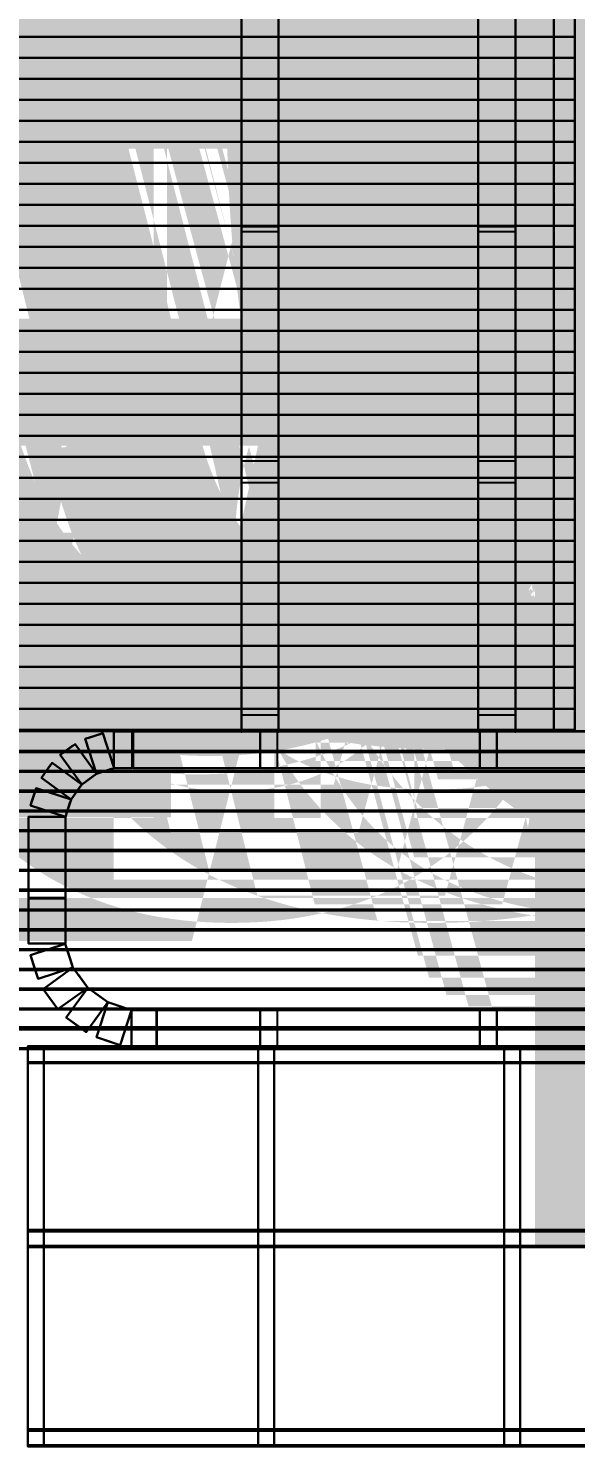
# Model space of a CAD drawing. Header units: inches. Extents: x 121 to 1265, y -33 to 627.
# Drawn here: x 501.2 to 553.4, y -32.8 to 102.3 of the extents above; entities that cross this region are included whole.
import ezdxf

# ---------------------------------------------------------------- set-up
doc = ezdxf.new("R2010")
doc.units = ezdxf.units.IN
doc.header["$MEASUREMENT"] = 0
for name, color, linetype in [('n5', 9, 'CONTINUOUS'), ('R1', 4, 'CONTINUOUS'), ('RT1', 7, 'CONTINUOUS'), ('W1', 5, 'CONTINUOUS')]:
    doc.layers.add(name, color=color, linetype=linetype)

msp = doc.modelspace()

# ---------------------------------------------------------------- linework, layer by layer
at = {"layer": 'n5'}
for points in [[(551.28, 35.48, -6), (551.28, 505.18, -6), (553.28, 505.18, -6), (553.28, 35.48, -6)], [(551.28, 505.18), (551.28, 35.48), (553.28, 35.48), (553.28, 505.18)], [(553.28, 35.48, -6), (553.28, 505.18, -6), (553.28, 505.18), (553.28, 35.48)], [(553.28, 101.44, -6), (407.35, 101.44, -6), (407.35, 103.44, -6), (553.28, 103.44, -6)], [(407.35, 101.44), (553.28, 101.44), (553.28, 103.44), (407.35, 103.44)], [(553.28, 101.44, -6), (407.35, 101.44, -6), (407.35, 101.44), (553.28, 101.44)], [(553.28, 99.44, -6), (407.35, 99.44, -6), (407.35, 101.44, -6), (553.28, 101.44, -6)], [(407.35, 99.44), (553.28, 99.44), (553.28, 101.44), (407.35, 101.44)], [(553.28, 99.44, -6), (407.35, 99.44, -6), (407.35, 99.44), (553.28, 99.44)], [(553.28, 97.44, -6), (407.35, 97.44, -6), (407.35, 99.44, -6), (553.28, 99.44, -6)], [(407.35, 97.44), (553.28, 97.44), (553.28, 99.44), (407.35, 99.44)], [(553.28, 97.44, -6), (407.35, 97.44, -6), (407.35, 97.44), (553.28, 97.44)], [(553.28, 95.44, -6), (407.35, 95.44, -6), (407.35, 97.44, -6), (553.28, 97.44, -6)], [(407.35, 95.44), (553.28, 95.44), (553.28, 97.44), (407.35, 97.44)], [(553.28, 95.45, -6), (407.35, 95.45, -6), (407.35, 95.45), (553.28, 95.45)], [(553.28, 93.45, -6), (407.35, 93.45, -6), (407.35, 95.45, -6), (553.28, 95.45, -6)], [(407.35, 93.45), (553.28, 93.45), (553.28, 95.45), (407.35, 95.45)], [(553.28, 93.45, -6), (407.35, 93.45, -6), (407.35, 93.45), (553.28, 93.45)], [(553.28, 91.45, -6), (407.35, 91.45, -6), (407.35, 93.45, -6), (553.28, 93.45, -6)], [(407.35, 91.45), (553.28, 91.45), (553.28, 93.45), (407.35, 93.45)], [(553.28, 91.45, -6), (407.35, 91.45, -6), (407.35, 91.45), (553.28, 91.45)], [(553.28, 89.45, -6), (407.35, 89.45, -6), (407.35, 91.45, -6), (553.28, 91.45, -6)], [(407.35, 89.45), (553.28, 89.45), (553.28, 91.45), (407.35, 91.45)], [(553.28, 89.45, -6), (407.35, 89.45, -6), (407.35, 89.45), (553.28, 89.45)], [(553.28, 87.45, -6), (407.35, 87.45, -6), (407.35, 89.45, -6), (553.28, 89.45, -6)], [(407.35, 87.45), (553.28, 87.45), (553.28, 89.45), (407.35, 89.45)], [(553.28, 87.45, -6), (407.35, 87.45, -6), (407.35, 87.45), (553.28, 87.45)], [(553.28, 85.45, -6), (407.35, 85.45, -6), (407.35, 87.45, -6), (553.28, 87.45, -6)], [(407.35, 85.45), (553.28, 85.45), (553.28, 87.45), (407.35, 87.45)], [(553.28, 85.45, -6), (407.35, 85.45, -6), (407.35, 85.45), (553.28, 85.45)], [(553.28, 83.45, -6), (407.35, 83.45, -6), (407.35, 85.45, -6), (553.28, 85.45, -6)], [(407.35, 83.45), (553.28, 83.45), (553.28, 85.45), (407.35, 85.45)], [(553.28, 83.45, -6), (407.35, 83.45, -6), (407.35, 83.45), (553.28, 83.45)], [(553.28, 81.45, -6), (407.35, 81.45, -6), (407.35, 83.45, -6), (553.28, 83.45, -6)], [(407.35, 81.45), (553.28, 81.45), (553.28, 83.45), (407.35, 83.45)], [(553.28, 81.46, -6), (407.35, 81.45, -6), (407.35, 81.45), (553.28, 81.46)], [(553.28, 79.46, -6), (407.35, 79.45, -6), (407.35, 81.45, -6), (553.28, 81.46, -6)], [(407.35, 79.45), (553.28, 79.46), (553.28, 81.46), (407.35, 81.45)], [(553.28, 79.46, -6), (407.35, 79.46, -6), (407.35, 79.46), (553.28, 79.46)], [(553.28, 77.46, -6), (407.35, 77.46, -6), (407.35, 79.46, -6), (553.28, 79.46, -6)], [(407.35, 77.46), (553.28, 77.46), (553.28, 79.46), (407.35, 79.46)], [(553.28, 77.46, -6), (407.35, 77.46, -6), (407.35, 77.46), (553.28, 77.46)], [(553.28, 75.46, -6), (407.35, 75.46, -6), (407.35, 77.46, -6), (553.28, 77.46, -6)], [(407.35, 75.46), (553.28, 75.46), (553.28, 77.46), (407.35, 77.46)], [(553.28, 75.46, -6), (407.35, 75.46, -6), (407.35, 75.46), (553.28, 75.46)], [(553.28, 73.46, -6), (407.35, 73.46, -6), (407.35, 75.46, -6), (553.28, 75.46, -6)], [(407.35, 73.46), (553.28, 73.46), (553.28, 75.46), (407.35, 75.46)], [(553.28, 73.46, -6), (407.35, 73.46, -6), (407.35, 73.46), (553.28, 73.46)], [(553.28, 71.46, -6), (407.35, 71.46, -6), (407.35, 73.46, -6), (553.28, 73.46, -6)], [(407.35, 71.46), (553.28, 71.46), (553.28, 73.46), (407.35, 73.46)], [(553.28, 71.46, -6), (407.35, 71.46, -6), (407.35, 71.46), (553.28, 71.46)], [(553.28, 69.46, -6), (407.35, 69.46, -6), (407.35, 71.46, -6), (553.28, 71.46, -6)], [(407.35, 69.46), (553.28, 69.46), (553.28, 71.46), (407.35, 71.46)], [(553.28, 69.46, -6), (407.35, 69.46, -6), (407.35, 69.46), (553.28, 69.46)], [(553.28, 67.46, -6), (407.35, 67.46, -6), (407.35, 69.46, -6), (553.28, 69.46, -6)], [(407.35, 67.46), (553.28, 67.46), (553.28, 69.46), (407.35, 69.46)], [(553.28, 67.46, -6), (407.35, 67.46, -6), (407.35, 67.46), (553.28, 67.46)], [(553.28, 65.46, -6), (407.35, 65.46, -6), (407.35, 67.46, -6), (553.28, 67.46, -6)], [(407.35, 65.46), (553.28, 65.46), (553.28, 67.46), (407.35, 67.46)], [(553.28, 65.47, -6), (407.35, 65.46, -6), (407.35, 65.46), (553.28, 65.47)], [(553.28, 63.47, -6), (407.35, 63.46, -6), (407.35, 65.46, -6), (553.28, 65.47, -6)], [(407.35, 63.46), (553.28, 63.47), (553.28, 65.47), (407.35, 65.46)], [(553.28, 63.47, -6), (407.35, 63.47, -6), (407.35, 63.47), (553.28, 63.47)], [(553.28, 61.47, -6), (407.35, 61.47, -6), (407.35, 63.47, -6), (553.28, 63.47, -6)], [(407.35, 61.47), (553.28, 61.47), (553.28, 63.47), (407.35, 63.47)], [(553.28, 61.47, -6), (407.35, 61.47, -6), (407.35, 61.47), (553.28, 61.47)], [(553.28, 59.47, -6), (407.35, 59.47, -6), (407.35, 61.47, -6), (553.28, 61.47, -6)], [(407.35, 59.47), (553.28, 59.47), (553.28, 61.47), (407.35, 61.47)], [(553.28, 59.47, -6), (407.35, 59.47, -6), (407.35, 59.47), (553.28, 59.47)], [(553.28, 57.47, -6), (407.35, 57.47, -6), (407.35, 59.47, -6), (553.28, 59.47, -6)], [(407.35, 57.47), (553.28, 57.47), (553.28, 59.47), (407.35, 59.47)], [(553.28, 57.47, -6), (407.35, 57.47, -6), (407.35, 57.47), (553.28, 57.47)], [(553.28, 55.47, -6), (407.35, 55.47, -6), (407.35, 57.47, -6), (553.28, 57.47, -6)], [(407.35, 55.47), (553.28, 55.47), (553.28, 57.47), (407.35, 57.47)], [(553.28, 55.47, -6), (407.35, 55.47, -6), (407.35, 55.47), (553.28, 55.47)], [(553.28, 53.47, -6), (407.35, 53.47, -6), (407.35, 55.47, -6), (553.28, 55.47, -6)], [(407.35, 53.47), (553.28, 53.47), (553.28, 55.47), (407.35, 55.47)], [(553.28, 53.47, -6), (407.35, 53.47, -6), (407.35, 53.47), (553.28, 53.47)], [(553.28, 51.47, -6), (407.35, 51.47, -6), (407.35, 53.47, -6), (553.28, 53.47, -6)], [(407.35, 51.47), (553.28, 51.47), (553.28, 53.47), (407.35, 53.47)], [(553.28, 51.47, -6), (407.35, 51.47, -6), (407.35, 51.47), (553.28, 51.47)], [(553.28, 49.47, -6), (407.35, 49.47, -6), (407.35, 51.47, -6), (553.28, 51.47, -6)], [(407.35, 49.47), (553.28, 49.47), (553.28, 51.47), (407.35, 51.47)], [(553.28, 49.48, -6), (407.35, 49.48, -6), (407.35, 49.48), (553.28, 49.48)], [(553.28, 47.48, -6), (407.35, 47.48, -6), (407.35, 49.48, -6), (553.28, 49.48, -6)], [(407.35, 47.48), (553.28, 47.48), (553.28, 49.48), (407.35, 49.48)], [(553.28, 47.48, -6), (407.35, 47.48, -6), (407.35, 47.48), (553.28, 47.48)], [(553.28, 45.48, -6), (407.35, 45.48, -6), (407.35, 47.48, -6), (553.28, 47.48, -6)], [(407.35, 45.48), (553.28, 45.48), (553.28, 47.48), (407.35, 47.48)], [(553.28, 45.48, -6), (407.35, 45.48, -6), (407.35, 45.48), (553.28, 45.48)], [(553.28, 43.48, -6), (407.35, 43.48, -6), (407.35, 45.48, -6), (553.28, 45.48, -6)], [(407.35, 43.48), (553.28, 43.48), (553.28, 45.48), (407.35, 45.48)], [(553.28, 43.48, -6), (407.35, 43.48, -6), (407.35, 43.48), (553.28, 43.48)], [(553.28, 41.48, -6), (407.35, 41.48, -6), (407.35, 43.48, -6), (553.28, 43.48, -6)], [(407.35, 41.48), (553.28, 41.48), (553.28, 43.48), (407.35, 43.48)], [(553.28, 41.48, -6), (407.35, 41.48, -6), (407.35, 41.48), (553.28, 41.48)], [(553.28, 39.48, -6), (407.35, 39.48, -6), (407.35, 41.48, -6), (553.28, 41.48, -6)], [(407.35, 39.48), (553.28, 39.48), (553.28, 41.48), (407.35, 41.48)], [(553.28, 39.48, -6), (407.35, 39.48, -6), (407.35, 39.48), (553.28, 39.48)], [(553.28, 37.48, -6), (407.35, 37.48, -6), (407.35, 39.48, -6), (553.28, 39.48, -6)], [(407.35, 37.48), (553.28, 37.48), (553.28, 39.48), (407.35, 39.48)], [(407.35, 37.48, -6), (553.28, 37.48, -6), (553.28, 35.48, -6), (407.35, 35.48, -6)], [(553.28, 37.48), (407.35, 37.48), (407.35, 35.48), (553.28, 35.48)], [(553.28, 37.48, -6), (407.35, 37.48, -6), (407.35, 37.48), (553.28, 37.48)], [(553.28, 35.48, -6), (407.35, 35.48, -6), (407.35, 37.48, -6), (553.28, 37.48, -6)], [(407.35, 35.48), (553.28, 35.48), (553.28, 37.48), (407.35, 37.48)], [(407.35, 35.48, -6), (553.28, 35.48, -6), (553.28, 35.48), (407.35, 35.48)], [(627.2, 35.36, -6), (407.35, 35.36, -6), (407.35, 35.36), (627.2, 35.36)], [(627.2, 33.36, -6), (407.35, 33.36, -6), (407.35, 35.36, -6), (627.2, 35.36, -6)], [(407.35, 33.36), (627.2, 33.36), (627.2, 35.36), (407.35, 35.36)], [(627.2, 33.47, -6), (407.35, 33.47, -6), (407.35, 33.47), (627.2, 33.47)], [(627.2, 31.47, -6), (407.35, 31.47, -6), (407.35, 33.47, -6), (627.2, 33.47, -6)], [(407.35, 31.47), (627.2, 31.47), (627.2, 33.47), (407.35, 33.47)], [(627.2, 31.59, -6), (407.35, 31.59, -6), (407.35, 31.59), (627.2, 31.59)], [(627.2, 29.59, -6), (407.35, 29.59, -6), (407.35, 31.59, -6), (627.2, 31.59, -6)], [(407.35, 29.59), (627.2, 29.59), (627.2, 31.59), (407.35, 31.59)], [(627.2, 29.7, -6), (407.35, 29.7, -6), (407.35, 29.7), (627.2, 29.7)], [(627.2, 27.7, -6), (407.35, 27.7, -6), (407.35, 29.7, -6), (627.2, 29.7, -6)], [(407.35, 27.7), (627.2, 27.7), (627.2, 29.7), (407.35, 29.7)], [(627.2, 27.82, -6), (407.35, 27.81, -6), (407.35, 27.81), (627.2, 27.82)], [(627.2, 25.82, -6), (407.35, 25.81, -6), (407.35, 27.81, -6), (627.2, 27.82, -6)], [(407.35, 25.81), (627.2, 25.82), (627.2, 27.82), (407.35, 27.81)], [(627.2, 25.93, -6), (407.35, 25.93, -6), (407.35, 25.93), (627.2, 25.93)], [(627.2, 23.93, -6), (407.35, 23.93, -6), (407.35, 25.93, -6), (627.2, 25.93, -6)], [(407.35, 23.93), (627.2, 23.93), (627.2, 25.93), (407.35, 25.93)], [(627.2, 24.04, -6), (407.35, 24.04, -6), (407.35, 24.04), (627.2, 24.04)], [(627.2, 22.04, -6), (407.35, 22.04, -6), (407.35, 24.04, -6), (627.2, 24.04, -6)], [(407.35, 22.04), (627.2, 22.04), (627.2, 24.04), (407.35, 24.04)], [(627.2, 22.16, -6), (407.35, 22.16, -6), (407.35, 22.16), (627.2, 22.16)], [(627.2, 20.16, -6), (407.35, 20.16, -6), (407.35, 22.16, -6), (627.2, 22.16, -6)], [(407.35, 20.16), (627.2, 20.16), (627.2, 22.16), (407.35, 22.16)], [(627.2, 20.27, -6), (407.35, 20.27, -6), (407.35, 20.27), (627.2, 20.27)], [(627.2, 18.27, -6), (407.35, 18.27, -6), (407.35, 20.27, -6), (627.2, 20.27, -6)], [(407.35, 18.27), (627.2, 18.27), (627.2, 20.27), (407.35, 20.27)], [(627.2, 18.38, -6), (407.35, 18.38, -6), (407.35, 18.38), (627.2, 18.38)], [(627.2, 16.38, -6), (407.35, 16.38, -6), (407.35, 18.38, -6), (627.2, 18.38, -6)], [(407.35, 16.38), (627.2, 16.38), (627.2, 18.38), (407.35, 18.38)], [(627.2, 16.5, -6), (407.35, 16.5, -6), (407.35, 16.5), (627.2, 16.5)], [(627.2, 14.5, -6), (407.35, 14.5, -6), (407.35, 16.5, -6), (627.2, 16.5, -6)], [(407.35, 14.5), (627.2, 14.5), (627.2, 16.5), (407.35, 16.5)], [(627.2, 14.61, -6), (407.35, 14.61, -6), (407.35, 14.61), (627.2, 14.61)], [(627.2, 12.61, -6), (407.35, 12.61, -6), (407.35, 14.61, -6), (627.2, 14.61, -6)], [(407.35, 12.61), (627.2, 12.61), (627.2, 14.61), (407.35, 14.61)], [(627.2, 12.73, -6), (407.35, 12.73, -6), (407.35, 12.73), (627.2, 12.73)], [(627.2, 10.73, -6), (407.35, 10.73, -6), (407.35, 12.73, -6), (627.2, 12.73, -6)], [(407.35, 10.73), (627.2, 10.73), (627.2, 12.73), (407.35, 12.73)], [(627.2, 10.84, -6), (407.35, 10.84, -6), (407.35, 10.84), (627.2, 10.84)], [(627.2, 8.84, -6), (407.35, 8.84, -6), (407.35, 10.84, -6), (627.2, 10.84, -6)], [(407.35, 8.84), (627.2, 8.84), (627.2, 10.84), (407.35, 10.84)], [(627.2, 8.95, -6), (407.35, 8.95, -6), (407.35, 8.95), (627.2, 8.95)], [(627.2, 6.95, -6), (407.35, 6.95, -6), (407.35, 8.95, -6), (627.2, 8.95, -6)], [(407.35, 6.95), (627.2, 6.95), (627.2, 8.95), (407.35, 8.95)], [(407.35, 7.18, -6), (627.2, 7.18, -6), (627.2, 5.18, -6), (407.35, 5.18, -6)], [(627.2, 7.18), (407.35, 7.18), (407.35, 5.18), (627.2, 5.18)], [(627.2, 7.07, -6), (407.35, 7.07, -6), (407.35, 7.07), (627.2, 7.07)], [(627.2, 5.07, -6), (407.35, 5.07, -6), (407.35, 7.07, -6), (627.2, 7.07, -6)], [(407.35, 5.07), (627.2, 5.07), (627.2, 7.07), (407.35, 7.07)], [(407.35, 5.18, -6), (627.2, 5.18, -6), (627.2, 5.18), (407.35, 5.18)]]:
    msp.add_3dface(points, dxfattribs=at)
at = {"layer": 'R1'}
for points in [[(571.51, 5.21, 164.88), (501.2, 5.21, 164.88), (501.2, 5.36, 168.43), (571.51, 5.36, 168.43)], [(501.2, 3.86, 168.5), (571.51, 3.86, 168.5), (571.51, 5.36, 168.43), (501.2, 5.36, 168.43)], [(502.7, -32.61, 170.02), (502.7, 5.36, 168.43), (501.2, 5.36, 168.43), (501.2, -32.61, 170.02)], [(571.51, 3.71, 164.94), (501.2, 3.71, 164.94), (501.2, 5.21, 164.88), (571.51, 5.21, 164.88)], [(502.7, 5.21, 164.88), (502.7, -32.76, 166.46), (501.2, -32.76, 166.46), (501.2, 5.21, 164.88)], [(523.14, 5.36, 168.43), (523.14, -32.61, 170.02), (524.64, -32.61, 170.02), (524.64, 5.36, 168.43)], [(523.14, -32.76, 166.46), (523.14, 5.21, 164.88), (524.64, 5.21, 164.88), (524.64, -32.76, 166.46)], [(524.64, -32.76, 166.46), (524.64, 5.21, 164.88), (524.64, 5.36, 168.43), (524.64, -32.61, 170.02)], [(546.57, 5.36, 168.43), (546.57, -32.61, 170.02), (548.07, -32.61, 170.02), (548.07, 5.36, 168.43)], [(546.57, -32.76, 166.46), (546.57, 5.21, 164.88), (548.07, 5.21, 164.88), (548.07, -32.76, 166.46)], [(548.07, -32.76, 166.46), (548.07, 5.21, 164.88), (548.07, 5.36, 168.43), (548.07, -32.61, 170.02)], [(524.64, -12.13, 169.16), (501.2, -12.13, 169.16), (501.2, -13.63, 169.23), (524.64, -13.63, 169.23)], [(548.07, -12.13, 169.16), (524.64, -12.13, 169.16), (524.64, -13.63, 169.23), (548.07, -13.63, 169.23)], [(571.51, -12.13, 169.16), (548.07, -12.13, 169.16), (548.07, -13.63, 169.23), (571.51, -13.62, 169.23)], [(501.2, -12.28, 165.6), (524.64, -12.28, 165.6), (524.64, -13.77, 165.67), (501.2, -13.77, 165.67)], [(524.64, -12.28, 165.6), (548.07, -12.27, 165.6), (548.07, -13.77, 165.67), (524.64, -13.77, 165.67)], [(548.07, -12.27, 165.6), (571.51, -12.27, 165.6), (571.51, -13.77, 165.67), (548.07, -13.77, 165.67)], [(501.2, -13.77, 165.67), (524.64, -13.77, 165.67), (524.64, -13.63, 169.23), (501.2, -13.63, 169.23)], [(524.64, -13.77, 165.67), (548.07, -13.77, 165.67), (548.07, -13.63, 169.23), (524.64, -13.63, 169.23)], [(548.07, -13.77, 165.67), (571.51, -13.77, 165.67), (571.51, -13.62, 169.23), (548.07, -13.63, 169.23)], [(571.51, -31.11, 169.96), (501.2, -31.11, 169.96), (501.2, -32.61, 170.02), (571.51, -32.61, 170.02)], [(501.2, -31.26, 166.4), (571.51, -31.26, 166.4), (571.51, -32.76, 166.46), (501.2, -32.76, 166.46)], [(501.2, -32.76, 166.46), (571.51, -32.76, 166.46), (571.51, -32.61, 170.02), (501.2, -32.61, 170.02)]]:
    msp.add_3dface(points, dxfattribs=at)
at = {"layer": 'RT1'}
for points in [[(521.54, 528.99, 146.57), (521.54, 35.32, 167.17), (525.08, 35.32, 167.17), (525.08, 528.99, 146.57)], [(521.54, 528.99, 146.57), (521.54, 528.93, 145.11), (521.54, 35.26, 165.72), (521.54, 35.32, 167.17)], [(525.08, 528.99, 146.57), (525.08, 35.32, 167.17), (525.08, 35.26, 165.72), (525.08, 528.93, 145.11)], [(544.09, 528.99, 146.57), (544.09, 35.32, 167.17), (547.63, 35.32, 167.17), (547.63, 528.99, 146.57)], [(544.09, 528.99, 146.57), (544.09, 528.93, 145.11), (544.09, 35.26, 165.72), (544.09, 35.32, 167.17)], [(547.63, 528.99, 146.57), (547.63, 35.32, 167.17), (547.63, 35.26, 165.72), (547.63, 528.93, 145.11)], [(521.54, 501.83, 131.66), (521.54, 35.32, 151.13), (521.54, 35.38, 152.59), (521.54, 501.89, 133.12)], [(525.08, 501.83, 131.66), (525.08, 35.32, 151.13), (521.54, 35.32, 151.13), (521.54, 501.83, 131.66)], [(525.08, 501.83, 131.66), (525.08, 501.89, 133.12), (525.08, 35.38, 152.59), (525.08, 35.32, 151.13)], [(544.09, 496.96, 131.87), (544.09, 35.32, 151.13), (544.09, 35.38, 152.59), (544.09, 497.02, 133.32)], [(547.63, 496.96, 131.87), (547.63, 35.32, 151.13), (544.09, 35.32, 151.13), (544.09, 496.96, 131.87)], [(547.63, 496.96, 131.87), (547.63, 497.02, 133.32), (547.63, 35.38, 152.59), (547.63, 35.32, 151.13)], [(521.54, 105.18, 164.26), (521.54, 105.96, 163.03), (521.54, 84.16, 149.11), (521.54, 83.38, 150.33)], [(525.08, 105.18, 164.26), (525.08, 83.38, 150.33), (525.08, 84.16, 149.11), (525.08, 105.96, 163.03)], [(544.09, 105.18, 164.26), (544.09, 105.96, 163.03), (544.09, 84.16, 149.11), (544.09, 83.38, 150.33)], [(547.63, 105.18, 164.26), (547.63, 83.38, 150.33), (547.63, 84.16, 149.11), (547.63, 105.96, 163.03)], [(521.54, 105.18, 164.26), (521.54, 83.38, 150.33), (525.08, 83.38, 150.33), (525.08, 105.18, 164.26)], [(544.09, 105.18, 164.26), (544.09, 83.38, 150.33), (547.63, 83.38, 150.33), (547.63, 105.18, 164.26)], [(521.54, 82.87, 150.38), (521.54, 61.1, 166.1), (525.08, 61.1, 166.1), (525.08, 82.87, 150.38)], [(521.54, 82.87, 150.38), (521.54, 82.02, 149.19), (521.54, 60.25, 164.92), (521.54, 61.1, 166.1)], [(525.08, 82.87, 150.38), (525.08, 61.1, 166.1), (525.08, 60.25, 164.92), (525.08, 82.02, 149.19)], [(544.09, 82.87, 150.38), (544.09, 61.1, 166.1), (547.63, 61.1, 166.1), (547.63, 82.87, 150.38)], [(544.09, 82.87, 150.38), (544.09, 82.02, 149.19), (544.09, 60.25, 164.92), (544.09, 61.1, 166.1)], [(547.63, 82.87, 150.38), (547.63, 61.1, 166.1), (547.63, 60.25, 164.92), (547.63, 82.02, 149.19)], [(521.54, 58.99, 166.19), (521.54, 59.77, 164.95), (521.54, 37.67, 151.04), (521.54, 36.89, 152.27)], [(525.08, 58.99, 166.19), (525.08, 36.89, 152.27), (525.08, 37.67, 151.04), (525.08, 59.77, 164.95)], [(544.09, 58.99, 166.19), (544.09, 59.77, 164.95), (544.09, 37.67, 151.04), (544.09, 36.89, 152.27)], [(547.63, 58.99, 166.19), (547.63, 36.89, 152.27), (547.63, 37.67, 151.04), (547.63, 59.77, 164.95)], [(521.54, 58.99, 166.19), (521.54, 36.89, 152.27), (525.08, 36.89, 152.27), (525.08, 58.99, 166.19)], [(544.09, 58.99, 166.19), (544.09, 36.89, 152.27), (547.63, 36.89, 152.27), (547.63, 58.99, 166.19)], [(521.54, 35.32, 151.13), (521.54, 35.32, 167.11), (521.54, 36.78, 167.11), (521.54, 36.78, 151.13)], [(525.08, 35.32, 151.13), (525.08, 36.78, 151.13), (525.08, 36.78, 167.11), (525.08, 35.32, 167.11)], [(544.09, 35.32, 151.13), (544.09, 35.32, 167.11), (544.09, 36.78, 167.11), (544.09, 36.78, 151.13)], [(547.63, 35.32, 151.13), (547.63, 36.78, 151.13), (547.63, 36.78, 167.11), (547.63, 35.32, 167.11)], [(525.08, 35.32, 151.13), (525.08, 35.32, 167.11), (521.54, 35.32, 167.11), (521.54, 35.32, 151.13)], [(547.63, 35.32, 151.13), (547.63, 35.32, 167.11), (544.09, 35.32, 167.11), (544.09, 35.32, 151.13)]]:
    msp.add_3dface(points, dxfattribs=at)
at = {"layer": 'W1'}
for points in [[(506.89, 34.69), (506.89, 34.69, 192), (508.32, 35.16, 192), (508.32, 35.16)], [(509.4, 31.83, 192), (509.4, 31.83), (508.32, 35.16), (508.32, 35.16, 192)], [(509.39, 31.83), (509.39, 31.83, 192), (509.39, 35.33, 192), (509.39, 35.33)], [(510.89, 35.33, 192), (510.89, 35.33), (509.39, 35.33), (509.39, 35.33, 192)], [(509.64, 35.33), (509.64, 35.33, 192), (511.14, 35.33, 192), (511.14, 35.33)], [(511.14, 31.83, 192), (511.14, 31.83), (511.14, 35.33), (511.14, 35.33, 192)], [(511.21, 35.33), (561.4, 35.33), (561.4, 31.83), (511.21, 31.83)], [(511.21, 35.33, 1.5), (561.4, 35.33, 1.5), (561.4, 35.33), (511.21, 35.33)], [(561.4, 35.33, 192), (511.21, 35.33, 192), (511.21, 31.83, 192), (561.4, 31.83, 192)], [(561.4, 35.33, 190.5), (511.21, 35.33, 190.5), (511.21, 35.33, 192), (561.4, 35.33, 192)], [(511.21, 35.33, 192), (511.21, 35.33), (511.21, 31.83), (511.21, 31.83, 192)], [(512.71, 35.33, 192), (512.71, 35.33), (511.21, 35.33), (511.21, 35.33, 192)], [(523.31, 35.33, 48), (511.21, 35.33, 48), (511.21, 31.83, 48), (523.31, 31.83, 48)], [(523.31, 35.33, 46.5), (511.21, 35.33, 46.5), (511.21, 35.33, 48), (523.31, 35.33, 48)], [(523.31, 35.33, 96), (511.21, 35.33, 96), (511.21, 31.83, 96), (523.31, 31.83, 96)], [(523.31, 35.33, 94.5), (511.21, 35.33, 94.5), (511.21, 35.33, 96), (523.31, 35.33, 96)], [(523.31, 35.33, 144), (511.21, 35.33, 144), (511.21, 31.83, 144), (523.31, 31.83, 144)], [(523.31, 35.33, 142.5), (511.21, 35.33, 142.5), (511.21, 35.33, 144), (523.31, 35.33, 144)], [(523.31, 35.33, 192), (523.31, 35.33), (523.31, 31.83), (523.31, 31.83, 192)], [(524.81, 35.33, 192), (524.81, 35.33), (523.31, 35.33), (523.31, 35.33, 192)], [(545.86, 35.33, 48), (523.31, 35.33, 48), (523.31, 31.83, 48), (545.86, 31.83, 48)], [(545.86, 35.33, 46.5), (523.31, 35.33, 46.5), (523.31, 35.33, 48), (545.86, 35.33, 48)], [(545.86, 35.33, 96), (523.31, 35.33, 96), (523.31, 31.83, 96), (545.86, 31.83, 96)], [(545.86, 35.33, 94.5), (523.31, 35.33, 94.5), (523.31, 35.33, 96), (545.86, 35.33, 96)], [(523.31, 35.33, 96.06), (545.86, 35.33, 96.06), (545.86, 31.83, 96.06), (523.31, 31.83, 96.06)], [(523.31, 35.33, 97.56), (545.86, 35.33, 97.56), (545.86, 35.33, 96.06), (523.31, 35.33, 96.06)], [(545.86, 35.33, 144), (523.31, 35.33, 144), (523.31, 31.83, 144), (545.86, 31.83, 144)], [(545.86, 35.33, 142.5), (523.31, 35.33, 142.5), (523.31, 35.33, 144), (545.86, 35.33, 144)], [(544.24, 35.33, 192), (523.31, 35.33, 144.6), (523.31, 31.83, 144.6), (544.24, 31.83, 192)], [(545.61, 35.33, 191.39), (524.68, 35.33, 143.99), (523.31, 35.33, 144.6), (544.24, 35.33, 192)], [(544.24, 35.33, 96), (523.31, 35.33, 48.6), (523.31, 31.83, 48.6), (544.24, 31.83, 96)], [(545.61, 35.33, 95.39), (524.68, 35.33, 47.99), (523.31, 35.33, 48.6), (544.24, 35.33, 96)], [(524.97, 35.33, 144), (544.24, 35.33, 96.06), (544.24, 31.83, 96.06), (524.97, 31.83, 144)], [(526.36, 35.33, 144.56), (545.63, 35.33, 96.62), (544.24, 35.33, 96.06), (524.97, 35.33, 144)], [(524.97, 35.33, 48), (544.24, 35.33), (544.24, 31.83), (524.97, 31.83, 48)], [(526.36, 35.33, 48.56), (545.63, 35.33, 0.56), (544.24, 35.33), (524.97, 35.33, 48)], [(545.86, 35.33, 192), (545.86, 35.33), (545.86, 31.83), (545.86, 31.83, 192)], [(547.36, 35.33, 192), (547.36, 35.33), (545.86, 35.33), (545.86, 35.33, 192)], [(559.57, 35.33, 48), (545.86, 35.33, 48), (545.86, 31.83, 48), (559.57, 31.83, 48)], [(559.57, 35.33, 46.5), (545.86, 35.33, 46.5), (545.86, 35.33, 48), (559.57, 35.33, 48)], [(559.57, 35.33, 96), (545.86, 35.33, 96), (545.86, 31.83, 96), (559.57, 31.83, 96)], [(559.57, 35.33, 94.5), (545.86, 35.33, 94.5), (545.86, 35.33, 96), (559.57, 35.33, 96)], [(559.57, 35.33, 144), (545.86, 35.33, 144), (545.86, 31.83, 144), (559.57, 31.83, 144)], [(559.57, 35.33, 142.5), (545.86, 35.33, 142.5), (545.86, 35.33, 144), (559.57, 35.33, 144)], [(505.49, 33.98, 192), (505.49, 33.98), (504.28, 33.1), (504.28, 33.1, 192)], [(504.47, 33.24), (504.47, 33.24, 192), (505.69, 34.12, 192), (505.69, 34.12)], [(507.74, 31.29, 192), (507.74, 31.29), (505.69, 34.12), (505.69, 34.12, 192)], [(508.09, 35.08, 192), (508.09, 35.08), (506.66, 34.62), (506.66, 34.62, 192)], [(507.74, 31.29), (507.74, 31.29, 192), (506.66, 34.62, 192), (506.66, 34.62)], [(506.33, 30.27), (506.33, 30.27, 192), (504.28, 33.1, 192), (504.28, 33.1)], [(503.36, 32.13, 192), (503.36, 32.13), (502.48, 30.91), (502.48, 30.91, 192)], [(502.62, 31.11), (502.62, 31.11, 192), (503.5, 32.32, 192), (503.5, 32.32)], [(506.33, 30.27, 192), (506.33, 30.27), (503.5, 32.32), (503.5, 32.32, 192)], [(507.55, 31.15), (507.55, 31.15, 192), (506.33, 30.27, 192), (506.33, 30.27)], [(506.53, 30.41, 192), (506.53, 30.41), (507.74, 31.29), (507.74, 31.29, 192)], [(509.17, 31.75), (509.17, 31.75, 192), (507.74, 31.29, 192), (507.74, 31.29)], [(507.97, 31.37, 192), (507.97, 31.37), (509.4, 31.83), (509.4, 31.83, 192)], [(510.89, 31.83), (510.89, 31.83, 192), (509.39, 31.83, 192), (509.39, 31.83)], [(509.64, 31.83, 192), (509.64, 31.83), (511.14, 31.83), (511.14, 31.83, 192)], [(561.4, 31.83, 1.5), (511.21, 31.83, 1.5), (511.21, 31.83), (561.4, 31.83)], [(511.21, 31.83, 190.5), (561.4, 31.83, 190.5), (561.4, 31.83, 192), (511.21, 31.83, 192)], [(512.71, 31.83), (512.71, 31.83, 192), (511.21, 31.83, 192), (511.21, 31.83)], [(511.21, 31.83, 46.5), (523.31, 31.83, 46.5), (523.31, 31.83, 48), (511.21, 31.83, 48)], [(511.21, 31.83, 94.5), (523.31, 31.83, 94.5), (523.31, 31.83, 96), (511.21, 31.83, 96)], [(511.21, 31.83, 142.5), (523.31, 31.83, 142.5), (523.31, 31.83, 144), (511.21, 31.83, 144)], [(524.81, 31.83), (524.81, 31.83, 192), (523.31, 31.83, 192), (523.31, 31.83)], [(523.31, 31.83, 46.5), (545.86, 31.83, 46.5), (545.86, 31.83, 48), (523.31, 31.83, 48)], [(523.31, 31.83, 94.5), (545.86, 31.83, 94.5), (545.86, 31.83, 96), (523.31, 31.83, 96)], [(545.86, 31.83, 97.56), (523.31, 31.83, 97.56), (523.31, 31.83, 96.06), (545.86, 31.83, 96.06)], [(523.31, 31.83, 142.5), (545.86, 31.83, 142.5), (545.86, 31.83, 144), (523.31, 31.83, 144)], [(524.68, 31.83, 143.99), (545.61, 31.83, 191.39), (544.24, 31.83, 192), (523.31, 31.83, 144.6)], [(524.68, 31.83, 47.99), (545.61, 31.83, 95.39), (544.24, 31.83, 96), (523.31, 31.83, 48.6)], [(545.63, 31.83, 96.62), (526.36, 31.83, 144.56), (524.97, 31.83, 144), (544.24, 31.83, 96.06)], [(545.63, 31.83, 0.56), (526.36, 31.83, 48.56), (524.97, 31.83, 48), (544.24, 31.83)], [(547.36, 31.83), (547.36, 31.83, 192), (545.86, 31.83, 192), (545.86, 31.83)], [(545.86, 31.83, 46.5), (559.57, 31.83, 46.5), (559.57, 31.83, 48), (545.86, 31.83, 48)], [(545.86, 31.83, 94.5), (559.57, 31.83, 94.5), (559.57, 31.83, 96), (545.86, 31.83, 96)], [(545.86, 31.83, 142.5), (559.57, 31.83, 142.5), (559.57, 31.83, 144), (545.86, 31.83, 144)], [(501.91, 29.71, 192), (501.91, 29.71), (501.44, 28.28), (501.44, 28.28, 192)], [(501.52, 28.51), (501.52, 28.51, 192), (501.98, 29.94, 192), (501.98, 29.94)], [(505.31, 28.86, 192), (505.31, 28.86), (501.98, 29.94), (501.98, 29.94, 192)], [(505.31, 28.86), (505.31, 28.86, 192), (502.48, 30.91, 192), (502.48, 30.91)], [(506.19, 30.07), (506.19, 30.07, 192), (505.31, 28.86, 192), (505.31, 28.86)], [(505.45, 29.05, 192), (505.45, 29.05), (506.33, 30.27), (506.33, 30.27, 192)], [(505.23, 28.63), (505.23, 28.63, 192), (504.77, 27.2, 192), (504.77, 27.2)], [(504.85, 27.43, 192), (504.85, 27.43), (505.31, 28.86), (505.31, 28.86, 192)], [(504.77, 27.2), (504.77, 19.48), (501.27, 19.48), (501.27, 27.2)], [(501.27, 19.48, 1.5), (501.27, 27.2, 1.5), (501.27, 27.2), (501.27, 19.48)], [(504.77, 19.48, 192), (504.77, 27.2, 192), (501.27, 27.2, 192), (501.27, 19.48, 192)], [(501.27, 27.2, 190.5), (501.27, 19.48, 190.5), (501.27, 19.48, 192), (501.27, 27.2, 192)], [(504.77, 27.2, 192), (504.77, 27.2), (501.27, 27.2), (501.27, 27.2, 192)], [(501.27, 25.7), (501.27, 25.7, 192), (501.27, 27.2, 192), (501.27, 27.2)], [(504.77, 19.48, 48), (504.77, 27.2, 48), (501.27, 27.2, 48), (501.27, 19.48, 48)], [(501.27, 27.2, 46.5), (501.27, 19.48, 46.5), (501.27, 19.48, 48), (501.27, 27.2, 48)], [(504.77, 19.48, 96), (504.77, 27.2, 96), (501.27, 27.2, 96), (501.27, 19.48, 96)], [(501.27, 27.2, 94.5), (501.27, 19.48, 94.5), (501.27, 19.48, 96), (501.27, 27.2, 96)], [(504.77, 19.48, 144), (504.77, 27.2, 144), (501.27, 27.2, 144), (501.27, 19.48, 144)], [(501.27, 27.2, 142.5), (501.27, 19.48, 142.5), (501.27, 19.48, 144), (501.27, 27.2, 144)], [(504.77, 27.2), (504.77, 27.2, 192), (501.44, 28.28, 192), (501.44, 28.28)], [(504.77, 27.2, 1.5), (504.77, 19.48, 1.5), (504.77, 19.48), (504.77, 27.2)], [(504.77, 19.48, 190.5), (504.77, 27.2, 190.5), (504.77, 27.2, 192), (504.77, 19.48, 192)], [(504.77, 25.7, 192), (504.77, 25.7), (504.77, 27.2), (504.77, 27.2, 192)], [(504.77, 19.48, 46.5), (504.77, 27.2, 46.5), (504.77, 27.2, 48), (504.77, 19.48, 48)], [(504.77, 19.48, 94.5), (504.77, 27.2, 94.5), (504.77, 27.2, 96), (504.77, 19.48, 96)], [(504.77, 19.48, 142.5), (504.77, 27.2, 142.5), (504.77, 27.2, 144), (504.77, 19.48, 144)], [(501.27, 20.98, 192), (501.27, 20.98), (501.27, 19.48), (501.27, 19.48, 192)], [(504.77, 20.98), (504.77, 20.98, 192), (504.77, 19.48, 192), (504.77, 19.48)], [(504.77, 19.48), (504.77, 19.48, 192), (501.27, 19.48, 192), (501.27, 19.48)], [(501.27, 15.15), (501.27, 19.42), (504.77, 19.42), (504.77, 15.15)], [(501.27, 15.15, 1.5), (501.27, 19.42, 1.5), (501.27, 19.42), (501.27, 15.15)], [(501.27, 19.42), (501.27, 19.42, 192), (504.77, 19.42, 192), (504.77, 19.42)], [(501.27, 17.92), (501.27, 17.92, 192), (501.27, 19.42, 192), (501.27, 19.42)], [(501.27, 19.42, 192), (501.27, 15.15, 192), (504.77, 15.15, 192), (504.77, 19.42, 192)], [(501.27, 19.42, 190.5), (501.27, 15.15, 190.5), (501.27, 15.15, 192), (501.27, 19.42, 192)], [(501.27, 19.42, 48), (501.27, 15.15, 48), (504.77, 15.15, 48), (504.77, 19.42, 48)], [(501.27, 19.42, 46.5), (501.27, 15.15, 46.5), (501.27, 15.15, 48), (501.27, 19.42, 48)], [(501.27, 19.42, 96), (501.27, 15.15, 96), (504.77, 15.15, 96), (504.77, 19.42, 96)], [(501.27, 19.42, 94.5), (501.27, 15.15, 94.5), (501.27, 15.15, 96), (501.27, 19.42, 96)], [(501.27, 19.42, 144), (501.27, 15.15, 144), (504.77, 15.15, 144), (504.77, 19.42, 144)], [(501.27, 19.42, 142.5), (501.27, 15.15, 142.5), (501.27, 15.15, 144), (501.27, 19.42, 144)], [(504.77, 19.42, 1.5), (504.77, 15.15, 1.5), (504.77, 15.15), (504.77, 19.42)], [(504.77, 17.92, 192), (504.77, 17.92), (504.77, 19.42), (504.77, 19.42, 192)], [(504.77, 15.15, 190.5), (504.77, 19.42, 190.5), (504.77, 19.42, 192), (504.77, 15.15, 192)], [(504.77, 15.15, 46.5), (504.77, 19.42, 46.5), (504.77, 19.42, 48), (504.77, 15.15, 48)], [(504.77, 15.15, 94.5), (504.77, 19.42, 94.5), (504.77, 19.42, 96), (504.77, 15.15, 96)], [(504.77, 15.15, 142.5), (504.77, 19.42, 142.5), (504.77, 19.42, 144), (504.77, 15.15, 144)], [(501.27, 16.65, 192), (501.27, 16.65), (501.27, 15.15), (501.27, 15.15, 192)], [(504.77, 16.65), (504.77, 16.65, 192), (504.77, 15.15, 192), (504.77, 15.15)], [(501.27, 15.15, 192), (501.27, 15.15), (504.77, 15.15), (504.77, 15.15, 192)], [(504.76, 15.11), (505.49, 12.86), (502.16, 11.77), (501.43, 14.03)], [(505.49, 12.86, 192), (504.76, 15.11, 192), (501.43, 14.03, 192), (502.16, 11.77, 192)], [(504.76, 15.11, 192), (504.76, 15.11), (501.43, 14.03), (501.43, 14.03, 192)], [(505.49, 12.86, 48), (504.76, 15.11, 48), (501.43, 14.03, 48), (502.16, 11.77, 48)], [(505.49, 12.86, 96), (504.76, 15.11, 96), (501.43, 14.03, 96), (502.16, 11.77, 96)], [(505.49, 12.86, 144), (504.76, 15.11, 144), (501.43, 14.03, 144), (502.16, 11.77, 144)], [(504.76, 15.11, 1.5), (505.49, 12.86, 1.5), (505.49, 12.86), (504.76, 15.11)], [(505.49, 12.86, 190.5), (504.76, 15.11, 190.5), (504.76, 15.11, 192), (505.49, 12.86, 192)], [(505.22, 13.69, 192), (505.22, 13.69), (504.76, 15.11), (504.76, 15.11, 192)], [(505.49, 12.86, 46.5), (504.76, 15.11, 46.5), (504.76, 15.11, 48), (505.49, 12.86, 48)], [(505.49, 12.86, 94.5), (504.76, 15.11, 94.5), (504.76, 15.11, 96), (505.49, 12.86, 96)], [(505.49, 12.86, 142.5), (504.76, 15.11, 142.5), (504.76, 15.11, 144), (505.49, 12.86, 144)], [(502.16, 11.77, 1.5), (501.43, 14.03, 1.5), (501.43, 14.03), (502.16, 11.77)], [(501.43, 14.03, 190.5), (502.16, 11.77, 190.5), (502.16, 11.77, 192), (501.43, 14.03, 192)], [(501.89, 12.61), (501.89, 12.61, 192), (501.43, 14.03, 192), (501.43, 14.03)], [(501.43, 14.03, 46.5), (502.16, 11.77, 46.5), (502.16, 11.77, 48), (501.43, 14.03, 48)], [(501.43, 14.03, 94.5), (502.16, 11.77, 94.5), (502.16, 11.77, 96), (501.43, 14.03, 96)], [(501.43, 14.03, 142.5), (502.16, 11.77, 142.5), (502.16, 11.77, 144), (501.43, 14.03, 144)], [(505.03, 14.28), (505.03, 14.28, 192), (505.49, 12.86, 192), (505.49, 12.86)], [(501.7, 13.2, 192), (501.7, 13.2), (502.16, 11.77), (502.16, 11.77, 192)], [(505.49, 12.86), (505.49, 12.86, 192), (502.16, 11.77, 192), (502.16, 11.77)], [(505.49, 12.86), (506.89, 10.93), (504.06, 8.88), (502.66, 10.8)], [(506.89, 10.93, 192), (505.49, 12.86, 192), (502.66, 10.8, 192), (504.06, 8.88, 192)], [(505.49, 12.86, 192), (505.49, 12.86), (502.66, 10.8), (502.66, 10.8, 192)], [(506.89, 10.93, 48), (505.49, 12.86, 48), (502.66, 10.8, 48), (504.06, 8.88, 48)], [(506.89, 10.93, 96), (505.49, 12.86, 96), (502.66, 10.8, 96), (504.06, 8.88, 96)], [(506.89, 10.93, 144), (505.49, 12.86, 144), (502.66, 10.8, 144), (504.06, 8.88, 144)], [(505.49, 12.86, 1.5), (506.89, 10.93, 1.5), (506.89, 10.93), (505.49, 12.86)], [(506.89, 10.93, 190.5), (505.49, 12.86, 190.5), (505.49, 12.86, 192), (506.89, 10.93, 192)], [(506.37, 11.64, 192), (506.37, 11.64), (505.49, 12.86), (505.49, 12.86, 192)], [(506.89, 10.93, 46.5), (505.49, 12.86, 46.5), (505.49, 12.86, 48), (506.89, 10.93, 48)], [(506.89, 10.93, 94.5), (505.49, 12.86, 94.5), (505.49, 12.86, 96), (506.89, 10.93, 96)], [(506.89, 10.93, 142.5), (505.49, 12.86, 142.5), (505.49, 12.86, 144), (506.89, 10.93, 144)], [(506.89, 10.93), (506.89, 10.93, 192), (504.06, 8.88, 192), (504.06, 8.88)], [(506.89, 10.93), (508.81, 9.54), (506.75, 6.71), (504.83, 8.1)], [(508.81, 9.54, 192), (506.89, 10.93, 192), (504.83, 8.1, 192), (506.75, 6.71, 192)], [(506.89, 10.93, 192), (506.89, 10.93), (504.83, 8.1), (504.83, 8.1, 192)], [(508.81, 9.54, 48), (506.89, 10.93, 48), (504.83, 8.1, 48), (506.75, 6.71, 48)], [(508.81, 9.54, 96), (506.89, 10.93, 96), (504.83, 8.1, 96), (506.75, 6.71, 96)], [(508.81, 9.54, 144), (506.89, 10.93, 144), (504.83, 8.1, 144), (506.75, 6.71, 144)], [(506.01, 12.15), (506.01, 12.15, 192), (506.89, 10.93, 192), (506.89, 10.93)], [(506.89, 10.93, 1.5), (508.81, 9.54, 1.5), (508.81, 9.54), (506.89, 10.93)], [(508.81, 9.54, 190.5), (506.89, 10.93, 190.5), (506.89, 10.93, 192), (508.81, 9.54, 192)], [(508.1, 10.05, 192), (508.1, 10.05), (506.89, 10.93), (506.89, 10.93, 192)], [(508.81, 9.54, 46.5), (506.89, 10.93, 46.5), (506.89, 10.93, 48), (508.81, 9.54, 48)], [(508.81, 9.54, 94.5), (506.89, 10.93, 94.5), (506.89, 10.93, 96), (508.81, 9.54, 96)], [(508.81, 9.54, 142.5), (506.89, 10.93, 142.5), (506.89, 10.93, 144), (508.81, 9.54, 144)], [(504.06, 8.88, 1.5), (502.66, 10.8, 1.5), (502.66, 10.8), (504.06, 8.88)], [(502.66, 10.8, 190.5), (504.06, 8.88, 190.5), (504.06, 8.88, 192), (502.66, 10.8, 192)], [(503.54, 9.58), (503.54, 9.58, 192), (502.66, 10.8, 192), (502.66, 10.8)], [(502.66, 10.8, 46.5), (504.06, 8.88, 46.5), (504.06, 8.88, 48), (502.66, 10.8, 48)], [(502.66, 10.8, 94.5), (504.06, 8.88, 94.5), (504.06, 8.88, 96), (502.66, 10.8, 96)], [(502.66, 10.8, 142.5), (504.06, 8.88, 142.5), (504.06, 8.88, 144), (502.66, 10.8, 144)], [(503.17, 10.09, 192), (503.17, 10.09), (504.06, 8.88), (504.06, 8.88, 192)], [(508.81, 9.54), (508.81, 9.54, 192), (506.75, 6.71, 192), (506.75, 6.71)], [(507.6, 10.42), (507.6, 10.42, 192), (508.81, 9.54, 192), (508.81, 9.54)], [(508.81, 9.54), (511.07, 8.8), (509.99, 5.47), (507.73, 6.21)], [(511.07, 8.8, 192), (508.81, 9.54, 192), (507.73, 6.21, 192), (509.99, 5.47, 192)], [(508.81, 9.54, 192), (508.81, 9.54), (507.73, 6.21), (507.73, 6.21, 192)], [(511.07, 8.8, 48), (508.81, 9.54, 48), (507.73, 6.21, 48), (509.99, 5.47, 48)], [(511.07, 8.8, 96), (508.81, 9.54, 96), (507.73, 6.21, 96), (509.99, 5.47, 96)], [(511.07, 8.8, 144), (508.81, 9.54, 144), (507.73, 6.21, 144), (509.99, 5.47, 144)], [(508.81, 9.54, 1.5), (511.07, 8.8, 1.5), (511.07, 8.8), (508.81, 9.54)], [(511.07, 8.8, 190.5), (508.81, 9.54, 190.5), (508.81, 9.54, 192), (511.07, 8.8, 192)], [(510.24, 9.07, 192), (510.24, 9.07), (508.81, 9.54), (508.81, 9.54, 192)], [(511.07, 8.8, 46.5), (508.81, 9.54, 46.5), (508.81, 9.54, 48), (511.07, 8.8, 48)], [(511.07, 8.8, 94.5), (508.81, 9.54, 94.5), (508.81, 9.54, 96), (511.07, 8.8, 96)], [(511.07, 8.8, 142.5), (508.81, 9.54, 142.5), (508.81, 9.54, 144), (511.07, 8.8, 144)], [(509.64, 9.27), (509.64, 9.27, 192), (511.07, 8.8, 192), (511.07, 8.8)], [(511.07, 8.8), (511.07, 8.8, 192), (509.99, 5.47, 192), (509.99, 5.47)], [(511.07, 8.8), (513.44, 8.8), (513.44, 5.3), (511.07, 5.3)], [(511.07, 8.8, 1.5), (513.44, 8.8, 1.5), (513.44, 8.8), (511.07, 8.8)], [(513.44, 8.8, 192), (511.07, 8.8, 192), (511.07, 5.3, 192), (513.44, 5.3, 192)], [(513.44, 8.8, 190.5), (511.07, 8.8, 190.5), (511.07, 8.8, 192), (513.44, 8.8, 192)], [(511.07, 8.8, 192), (511.07, 8.8), (511.07, 5.3), (511.07, 5.3, 192)], [(512.57, 8.8, 192), (512.57, 8.8), (511.07, 8.8), (511.07, 8.8, 192)], [(513.44, 8.8, 48), (511.07, 8.8, 48), (511.07, 5.3, 48), (513.44, 5.3, 48)], [(513.44, 8.8, 46.5), (511.07, 8.8, 46.5), (511.07, 8.8, 48), (513.44, 8.8, 48)], [(513.44, 8.8, 96), (511.07, 8.8, 96), (511.07, 5.3, 96), (513.44, 5.3, 96)], [(513.44, 8.8, 94.5), (511.07, 8.8, 94.5), (511.07, 8.8, 96), (513.44, 8.8, 96)], [(513.44, 8.8, 144), (511.07, 8.8, 144), (511.07, 5.3, 144), (513.44, 5.3, 144)], [(513.44, 8.8, 142.5), (511.07, 8.8, 142.5), (511.07, 8.8, 144), (513.44, 8.8, 144)], [(511.94, 8.8), (511.94, 8.8, 192), (513.44, 8.8, 192), (513.44, 8.8)], [(513.44, 8.8), (513.44, 8.8, 192), (513.44, 5.3, 192), (513.44, 5.3)], [(513.48, 8.8), (563.17, 8.8), (563.17, 5.3), (513.48, 5.3)], [(513.48, 8.8, 1.5), (563.17, 8.8, 1.5), (563.17, 8.8), (513.48, 8.8)], [(563.17, 8.8, 192), (513.48, 8.8, 192), (513.48, 5.3, 192), (563.17, 5.3, 192)], [(563.17, 8.8, 190.5), (513.48, 8.8, 190.5), (513.48, 8.8, 192), (563.17, 8.8, 192)], [(513.48, 8.8, 192), (513.48, 8.8), (513.48, 5.3), (513.48, 5.3, 192)], [(514.98, 8.8, 192), (514.98, 8.8), (513.48, 8.8), (513.48, 8.8, 192)], [(523.31, 8.8, 48), (513.48, 8.8, 48), (513.48, 5.3, 48), (523.31, 5.3, 48)], [(523.31, 8.8, 46.5), (513.48, 8.8, 46.5), (513.48, 8.8, 48), (523.31, 8.8, 48)], [(523.31, 8.8, 96), (513.48, 8.8, 96), (513.48, 5.3, 96), (523.31, 5.3, 96)], [(523.31, 8.8, 94.5), (513.48, 8.8, 94.5), (513.48, 8.8, 96), (523.31, 8.8, 96)], [(523.31, 8.8, 144), (513.48, 8.8, 144), (513.48, 5.3, 144), (523.31, 5.3, 144)], [(523.31, 8.8, 142.5), (513.48, 8.8, 142.5), (513.48, 8.8, 144), (523.31, 8.8, 144)], [(523.31, 8.8, 192), (523.31, 8.8), (523.31, 5.3), (523.31, 5.3, 192)], [(524.81, 8.8, 192), (524.81, 8.8), (523.31, 8.8), (523.31, 8.8, 192)], [(545.86, 8.8, 48), (523.31, 8.8, 48), (523.31, 5.3, 48), (545.86, 5.3, 48)], [(545.86, 8.8, 46.5), (523.31, 8.8, 46.5), (523.31, 8.8, 48), (545.86, 8.8, 48)], [(545.86, 8.8, 96), (523.31, 8.8, 96), (523.31, 5.3, 96), (545.86, 5.3, 96)], [(545.86, 8.8, 94.5), (523.31, 8.8, 94.5), (523.31, 8.8, 96), (545.86, 8.8, 96)], [(523.31, 8.8, 96.06), (545.86, 8.8, 96.06), (545.86, 5.3, 96.06), (523.31, 5.3, 96.06)], [(523.31, 8.8, 97.56), (545.86, 8.8, 97.56), (545.86, 8.8, 96.06), (523.31, 8.8, 96.06)], [(545.86, 8.8, 144), (523.31, 8.8, 144), (523.31, 5.3, 144), (545.86, 5.3, 144)], [(545.86, 8.8, 142.5), (523.31, 8.8, 142.5), (523.31, 8.8, 144), (545.86, 8.8, 144)], [(544.24, 8.8, 192), (523.31, 8.8, 144.6), (523.31, 5.3, 144.6), (544.24, 5.3, 192)], [(545.61, 8.8, 191.39), (524.68, 8.8, 143.99), (523.31, 8.8, 144.6), (544.24, 8.8, 192)], [(544.24, 8.8, 96), (523.31, 8.8, 48.6), (523.31, 5.3, 48.6), (544.24, 5.3, 96)], [(545.61, 8.8, 95.39), (524.68, 8.8, 47.99), (523.31, 8.8, 48.6), (544.24, 8.8, 96)], [(524.97, 8.8, 144), (544.24, 8.8, 96.06), (544.24, 5.3, 96.06), (524.97, 5.3, 144)], [(526.36, 8.8, 144.56), (545.63, 8.8, 96.62), (544.24, 8.8, 96.06), (524.97, 8.8, 144)], [(524.97, 8.8, 48), (544.24, 8.8), (544.24, 5.3), (524.97, 5.3, 48)], [(526.36, 8.8, 48.56), (545.63, 8.8, 0.56), (544.24, 8.8), (524.97, 8.8, 48)], [(545.86, 8.8, 192), (545.86, 8.8), (545.86, 5.3), (545.86, 5.3, 192)], [(547.36, 8.8, 192), (547.36, 8.8), (545.86, 8.8), (545.86, 8.8, 192)], [(563.17, 8.8, 48), (545.86, 8.8, 48), (545.86, 5.3, 48), (563.17, 5.3, 48)], [(563.17, 8.8, 46.5), (545.86, 8.8, 46.5), (545.86, 8.8, 48), (563.17, 8.8, 48)], [(563.17, 8.8, 96), (545.86, 8.8, 96), (545.86, 5.3, 96), (563.17, 5.3, 96)], [(563.17, 8.8, 94.5), (545.86, 8.8, 94.5), (545.86, 8.8, 96), (563.17, 8.8, 96)], [(563.17, 8.8, 144), (545.86, 8.8, 144), (545.86, 5.3, 144), (563.17, 5.3, 144)], [(563.17, 8.8, 142.5), (545.86, 8.8, 142.5), (545.86, 8.8, 144), (563.17, 8.8, 144)], [(506.75, 6.71, 1.5), (504.83, 8.1, 1.5), (504.83, 8.1), (506.75, 6.71)], [(504.83, 8.1, 190.5), (506.75, 6.71, 190.5), (506.75, 6.71, 192), (504.83, 8.1, 192)], [(506.04, 7.22), (506.04, 7.22, 192), (504.83, 8.1, 192), (504.83, 8.1)], [(504.83, 8.1, 46.5), (506.75, 6.71, 46.5), (506.75, 6.71, 48), (504.83, 8.1, 48)], [(504.83, 8.1, 94.5), (506.75, 6.71, 94.5), (506.75, 6.71, 96), (504.83, 8.1, 96)], [(504.83, 8.1, 142.5), (506.75, 6.71, 142.5), (506.75, 6.71, 144), (504.83, 8.1, 144)], [(505.54, 7.59, 192), (505.54, 7.59), (506.75, 6.71), (506.75, 6.71, 192)], [(509.99, 5.47, 1.5), (507.73, 6.21, 1.5), (507.73, 6.21), (509.99, 5.47)], [(507.73, 6.21, 190.5), (509.99, 5.47, 190.5), (509.99, 5.47, 192), (507.73, 6.21, 192)], [(509.15, 5.74), (509.15, 5.74, 192), (507.73, 6.21, 192), (507.73, 6.21)], [(507.73, 6.21, 46.5), (509.99, 5.47, 46.5), (509.99, 5.47, 48), (507.73, 6.21, 48)], [(507.73, 6.21, 94.5), (509.99, 5.47, 94.5), (509.99, 5.47, 96), (507.73, 6.21, 96)], [(507.73, 6.21, 142.5), (509.99, 5.47, 142.5), (509.99, 5.47, 144), (507.73, 6.21, 144)], [(508.56, 5.94, 192), (508.56, 5.94), (509.99, 5.47), (509.99, 5.47, 192)], [(513.44, 5.3, 1.5), (511.07, 5.3, 1.5), (511.07, 5.3), (513.44, 5.3)], [(511.07, 5.3, 190.5), (513.44, 5.3, 190.5), (513.44, 5.3, 192), (511.07, 5.3, 192)], [(512.57, 5.3), (512.57, 5.3, 192), (511.07, 5.3, 192), (511.07, 5.3)], [(511.07, 5.3, 46.5), (513.44, 5.3, 46.5), (513.44, 5.3, 48), (511.07, 5.3, 48)], [(511.07, 5.3, 94.5), (513.44, 5.3, 94.5), (513.44, 5.3, 96), (511.07, 5.3, 96)], [(511.07, 5.3, 142.5), (513.44, 5.3, 142.5), (513.44, 5.3, 144), (511.07, 5.3, 144)], [(511.94, 5.3, 192), (511.94, 5.3), (513.44, 5.3), (513.44, 5.3, 192)], [(563.17, 5.3, 1.5), (513.48, 5.3, 1.5), (513.48, 5.3), (563.17, 5.3)], [(513.48, 5.3, 190.5), (563.17, 5.3, 190.5), (563.17, 5.3, 192), (513.48, 5.3, 192)], [(514.98, 5.3), (514.98, 5.3, 192), (513.48, 5.3, 192), (513.48, 5.3)], [(513.48, 5.3, 46.5), (523.31, 5.3, 46.5), (523.31, 5.3, 48), (513.48, 5.3, 48)], [(513.48, 5.3, 94.5), (523.31, 5.3, 94.5), (523.31, 5.3, 96), (513.48, 5.3, 96)], [(513.48, 5.3, 142.5), (523.31, 5.3, 142.5), (523.31, 5.3, 144), (513.48, 5.3, 144)], [(524.81, 5.3), (524.81, 5.3, 192), (523.31, 5.3, 192), (523.31, 5.3)], [(523.31, 5.3, 46.5), (545.86, 5.3, 46.5), (545.86, 5.3, 48), (523.31, 5.3, 48)], [(523.31, 5.3, 94.5), (545.86, 5.3, 94.5), (545.86, 5.3, 96), (523.31, 5.3, 96)], [(545.86, 5.3, 97.56), (523.31, 5.3, 97.56), (523.31, 5.3, 96.06), (545.86, 5.3, 96.06)], [(523.31, 5.3, 142.5), (545.86, 5.3, 142.5), (545.86, 5.3, 144), (523.31, 5.3, 144)], [(524.68, 5.3, 143.99), (545.61, 5.3, 191.39), (544.24, 5.3, 192), (523.31, 5.3, 144.6)], [(524.68, 5.3, 47.99), (545.61, 5.3, 95.39), (544.24, 5.3, 96), (523.31, 5.3, 48.6)], [(545.63, 5.3, 96.62), (526.36, 5.3, 144.56), (524.97, 5.3, 144), (544.24, 5.3, 96.06)], [(545.63, 5.3, 0.56), (526.36, 5.3, 48.56), (524.97, 5.3, 48), (544.24, 5.3)], [(547.36, 5.3), (547.36, 5.3, 192), (545.86, 5.3, 192), (545.86, 5.3)], [(545.86, 5.3, 46.5), (563.17, 5.3, 46.5), (563.17, 5.3, 48), (545.86, 5.3, 48)], [(545.86, 5.3, 94.5), (563.17, 5.3, 94.5), (563.17, 5.3, 96), (545.86, 5.3, 96)], [(545.86, 5.3, 142.5), (563.17, 5.3, 142.5), (563.17, 5.3, 144), (545.86, 5.3, 144)]]:
    msp.add_3dface(points, dxfattribs=at)

# ---------------------------------------------------------------- texts
at = {"layer": 'n1t'}
msp.add_text('W144', height=120, dxfattribs=at).set_placement((238.28, 35.36, 135.94))
at = {"layer": 'n5t'}
for s, p in [('C23', (317.76, 27.14, -2.06)), ('C26', (517.28, 20.27, -2.06))]:
    msp.add_text(s, height=120, dxfattribs=at).set_placement(p)
at = {"layer": 'R1t'}
msp.add_text('R5', height=120, dxfattribs=at).set_placement((536.32, -13.77, 170.4))
at = {"layer": 'W1t'}
for s, p in [('W125', (449.8, 83.12, 171.79)), ('W103', (235.37, 35.36, 135.94)), ('W108', (273.16, 35.36, 135.94)), ('W195', (411.13, 35.36, 167.65)), ('W29', (536.31, 35.33, 195.94)), ('W106', (233.34, 34.69, 135.94)), ('W15', (256.04, 35.36, 135.94)), ('W102', (275.24, 34.69, 135.94)), ('W107', (232.07, 32.94, 135.94)), ('W101', (276.51, 32.94, 135.94)), ('W205', (507.04, 30.78, 195.94)), ('W204', (508.57, 31.56, 195.94)), ('W203', (510.27, 31.83, 195.94)), ('W196', (411.94, 30.26, 167.86)), ('W206', (505.82, 29.56, 195.94)), ('W12', (280.31, 27.08, 135.94)), ('W207', (505.04, 28.03, 195.94)), ('W197', (414.28, 25.67, 168.03)), ('W14', (228.27, 27.09, 135.94)), ('W208', (504.77, 23.34, 195.94)), ('W198', (417.94, 22.02, 168.16)), ('W100', (276.49, 21.22, 135.94)), ('W117', (232.11, 21.22, 135.94)), ('W118', (233.38, 19.47, 135.94)), ('W109', (235.44, 18.8, 135.94)), ('W13', (254.3, 18.8, 135.94)), ('W98', (273.18, 18.8, 135.94)), ('W99', (275.22, 19.47, 135.94)), ('W199', (422.53, 19.68, 168.23)), ('W39', (501.27, 17.29, 195.94)), ('W175', (427.98, 18.87, 171.8)), ('W209', (465.73, 15.37, 170.06)), ('W225', (505.12, 13.98, 195.94)), ('W226', (506.19, 11.89, 195.94)), ('W227', (507.85, 10.23, 195.94)), ('W228', (509.94, 9.17, 195.94)), ('W182', (512.26, 8.8, 195.94)), ('W28', (538.32, 8.8, 195.94))]:
    msp.add_text(s, height=120, dxfattribs=at).set_placement(p)

doc.saveas('drawing.dxf')
